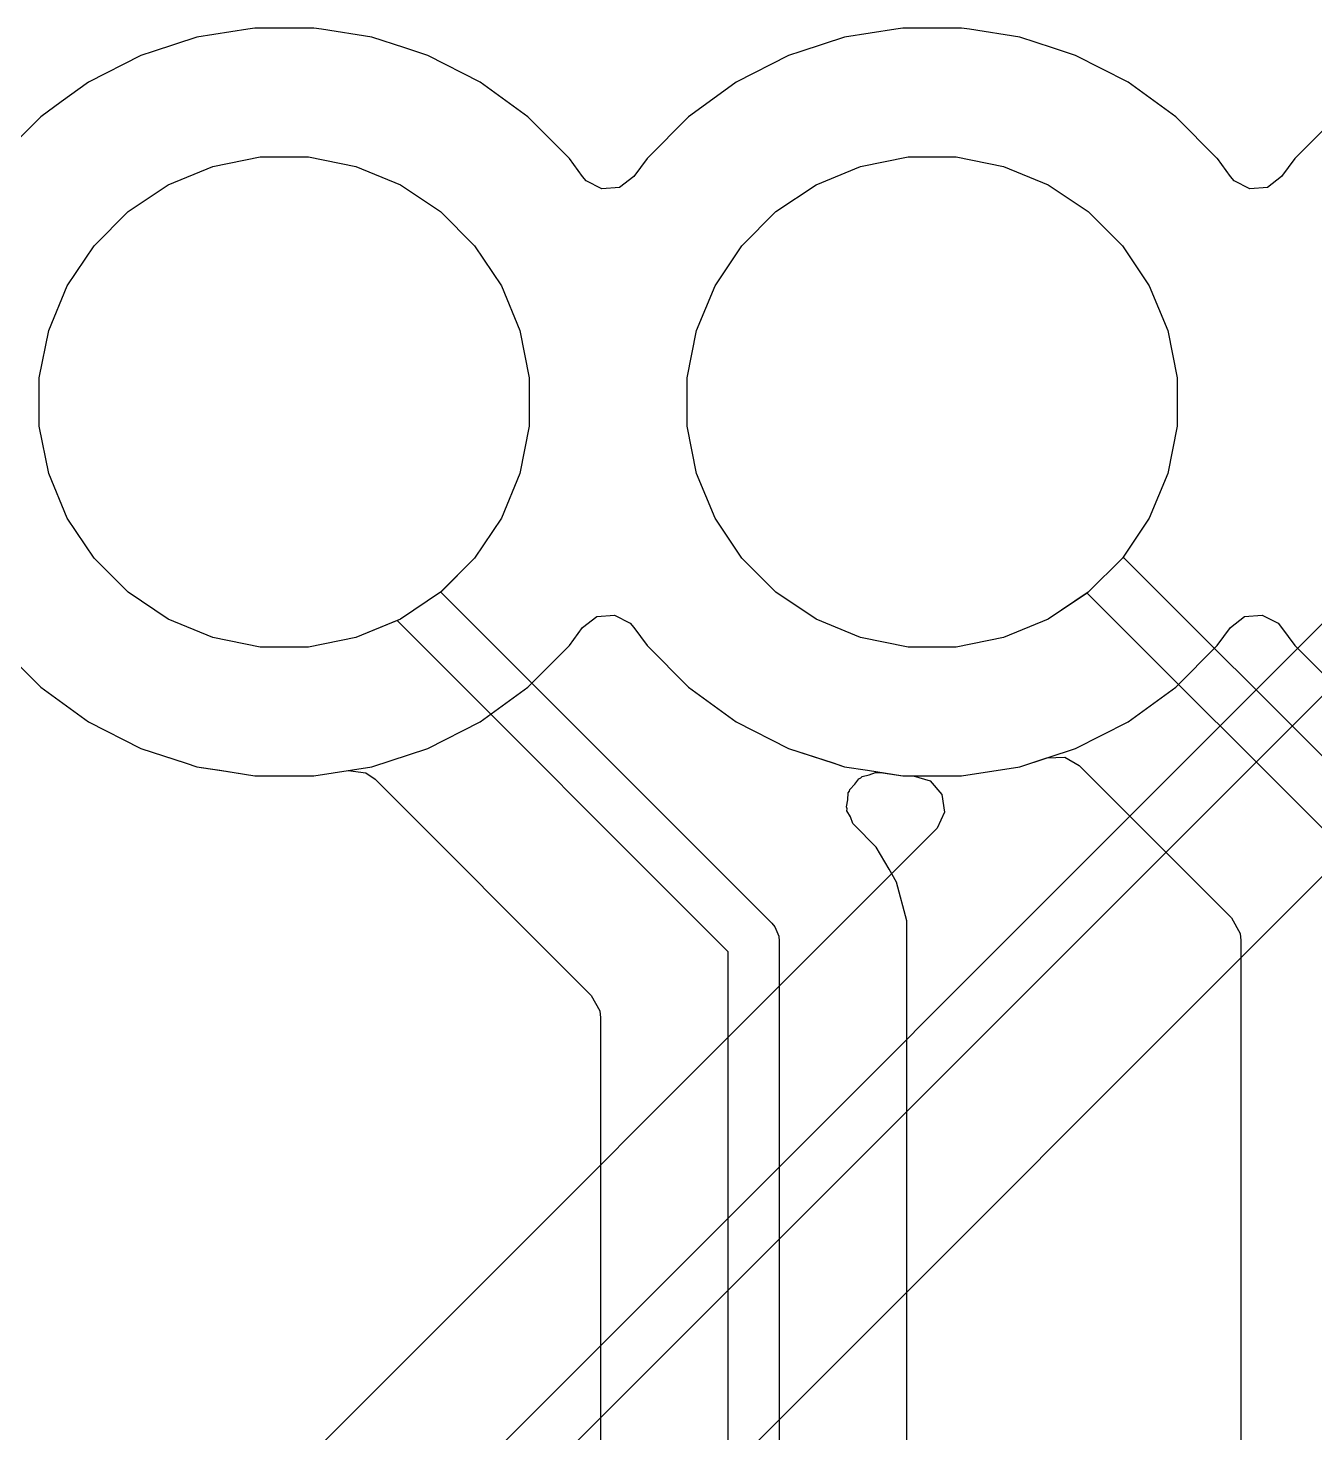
# Model space of a CAD drawing. Header units: inches. Extents: x 6.57 to 9.79, y -8.72 to -3.17.
# Drawn here: x 7.9392 to 8.1378, y -5.3866 to -5.1698 of the extents above; entities that cross this region are included whole.
import ezdxf

# ---------------------------------------------------------------- set-up
doc = ezdxf.new("R2010")
doc.units = ezdxf.units.IN
doc.header["$MEASUREMENT"] = 0
doc.layers.add('In2.Cu', color=33, linetype='CONTINUOUS', true_color=0xce7d2c)

msp = doc.modelspace()

# ---------------------------------------------------------------- linework, layer by layer
at = {"layer": 'In2.Cu', "linetype": 'CONTINUOUS'}
for p, q in [((7.9731, -5.16997), (7.96521, -5.17122)), ((7.9731, -5.16997), (7.96521, -5.17122)), ((7.9731, -5.16997), (7.96521, -5.17122)), ((7.9731, -5.16997), (7.96521, -5.17122)), ((7.97418, -5.1698), (7.9731, -5.16997)), ((7.97418, -5.1698), (7.9731, -5.16997)), ((7.97418, -5.1698), (7.9731, -5.16997)), ((7.97418, -5.1698), (7.9731, -5.16997)), ((7.98326, -5.1698), (7.97418, -5.1698)), ((7.98326, -5.1698), (7.97418, -5.1698)), ((7.98326, -5.1698), (7.97418, -5.1698)), ((7.98326, -5.1698), (7.97418, -5.1698)), ((7.98449, -5.16999), (7.98326, -5.1698)), ((7.98449, -5.16999), (7.98326, -5.1698)), ((7.98449, -5.16999), (7.98326, -5.1698)), ((7.98449, -5.16999), (7.98326, -5.1698)), ((7.99224, -5.17122), (7.98449, -5.16999)), ((7.99224, -5.17122), (7.98449, -5.16999)), ((7.99224, -5.17122), (7.98449, -5.16999)), ((7.99224, -5.17122), (7.98449, -5.16999)), ((8.0731, -5.16997), (8.06521, -5.17122)), ((8.0731, -5.16997), (8.06521, -5.17122)), ((8.0731, -5.16997), (8.06521, -5.17122)), ((8.0731, -5.16997), (8.06521, -5.17122)), ((8.07418, -5.1698), (8.0731, -5.16997)), ((8.07418, -5.1698), (8.0731, -5.16997)), ((8.07418, -5.1698), (8.0731, -5.16997)), ((8.07418, -5.1698), (8.0731, -5.16997)), ((8.08326, -5.1698), (8.07418, -5.1698)), ((8.08326, -5.1698), (8.07418, -5.1698)), ((8.08326, -5.1698), (8.07418, -5.1698)), ((8.08326, -5.1698), (8.07418, -5.1698)), ((8.08449, -5.16999), (8.08326, -5.1698)), ((8.08449, -5.16999), (8.08326, -5.1698)), ((8.08449, -5.16999), (8.08326, -5.1698)), ((8.08449, -5.16999), (8.08326, -5.1698)), ((8.09224, -5.17122), (8.08449, -5.16999)), ((8.09224, -5.17122), (8.08449, -5.16999)), ((8.09224, -5.17122), (8.08449, -5.16999)), ((8.09224, -5.17122), (8.08449, -5.16999)), ((7.96521, -5.17122), (7.95848, -5.17341)), ((7.96521, -5.17122), (7.95848, -5.17341)), ((7.96521, -5.17122), (7.95848, -5.17341)), ((7.96521, -5.17122), (7.95848, -5.17341)), ((7.99732, -5.17287), (7.99224, -5.17122)), ((7.99732, -5.17287), (7.99224, -5.17122)), ((7.99732, -5.17287), (7.99224, -5.17122)), ((7.99732, -5.17287), (7.99224, -5.17122)), ((8.00087, -5.17403), (7.99732, -5.17287)), ((8.00087, -5.17403), (7.99732, -5.17287)), ((8.00087, -5.17403), (7.99732, -5.17287)), ((8.00087, -5.17403), (7.99732, -5.17287)), ((8.06521, -5.17122), (8.05848, -5.17341)), ((8.06521, -5.17122), (8.05848, -5.17341)), ((8.06521, -5.17122), (8.05848, -5.17341)), ((8.06521, -5.17122), (8.05848, -5.17341)), ((8.09732, -5.17287), (8.09224, -5.17122)), ((8.09732, -5.17287), (8.09224, -5.17122)), ((8.09732, -5.17287), (8.09224, -5.17122)), ((8.09732, -5.17287), (8.09224, -5.17122)), ((8.10087, -5.17403), (8.09732, -5.17287)), ((8.10087, -5.17403), (8.09732, -5.17287)), ((8.10087, -5.17403), (8.09732, -5.17287)), ((8.10087, -5.17403), (8.09732, -5.17287)), ((7.95657, -5.17403), (7.94848, -5.17815)), ((7.95657, -5.17403), (7.94848, -5.17815)), ((7.95657, -5.17403), (7.94848, -5.17815)), ((7.95657, -5.17403), (7.94848, -5.17815)), ((7.95848, -5.17341), (7.95657, -5.17403)), ((7.95848, -5.17341), (7.95657, -5.17403)), ((7.95848, -5.17341), (7.95657, -5.17403)), ((7.95848, -5.17341), (7.95657, -5.17403)), ((7.95657, -5.17403), (7.95657, -5.17403)), ((7.95657, -5.17403), (7.95657, -5.17403)), ((7.95657, -5.17403), (7.95657, -5.17403)), ((7.95657, -5.17403), (7.95657, -5.17403)), ((7.95657, -5.17403), (7.95657, -5.17403)), ((7.95657, -5.17403), (7.95657, -5.17403)), ((7.95657, -5.17403), (7.95657, -5.17403)), ((7.95657, -5.17403), (7.95657, -5.17403)), ((8.00897, -5.17815), (8.00087, -5.17403)), ((8.00897, -5.17815), (8.00087, -5.17403)), ((8.00897, -5.17815), (8.00087, -5.17403)), ((8.00897, -5.17815), (8.00087, -5.17403)), ((8.05657, -5.17403), (8.04848, -5.17815)), ((8.05657, -5.17403), (8.04848, -5.17815)), ((8.05657, -5.17403), (8.04848, -5.17815)), ((8.05657, -5.17403), (8.04848, -5.17815)), ((8.05848, -5.17341), (8.05657, -5.17403)), ((8.05848, -5.17341), (8.05657, -5.17403)), ((8.05848, -5.17341), (8.05657, -5.17403)), ((8.05848, -5.17341), (8.05657, -5.17403)), ((8.05657, -5.17403), (8.05657, -5.17403)), ((8.05657, -5.17403), (8.05657, -5.17403)), ((8.05657, -5.17403), (8.05657, -5.17403)), ((8.05657, -5.17403), (8.05657, -5.17403)), ((8.05657, -5.17403), (8.05657, -5.17403)), ((8.05657, -5.17403), (8.05657, -5.17403)), ((8.05657, -5.17403), (8.05657, -5.17403)), ((8.05657, -5.17403), (8.05657, -5.17403)), ((8.10897, -5.17815), (8.10087, -5.17403)), ((8.10897, -5.17815), (8.10087, -5.17403)), ((8.10897, -5.17815), (8.10087, -5.17403)), ((8.10897, -5.17815), (8.10087, -5.17403)), ((7.94848, -5.17815), (7.94429, -5.1812)), ((7.94848, -5.17815), (7.94429, -5.1812)), ((7.94848, -5.17815), (7.94429, -5.1812)), ((7.94848, -5.17815), (7.94429, -5.1812)), ((8.01632, -5.18349), (8.00897, -5.17815)), ((8.01632, -5.18349), (8.00897, -5.17815)), ((8.01632, -5.18349), (8.00897, -5.17815)), ((8.01632, -5.18349), (8.00897, -5.17815)), ((8.04848, -5.17815), (8.04429, -5.1812)), ((8.04848, -5.17815), (8.04429, -5.1812)), ((8.04848, -5.17815), (8.04429, -5.1812)), ((8.04848, -5.17815), (8.04429, -5.1812)), ((8.11632, -5.18349), (8.10897, -5.17815)), ((8.11632, -5.18349), (8.10897, -5.17815)), ((8.11632, -5.18349), (8.10897, -5.17815)), ((8.11632, -5.18349), (8.10897, -5.17815)), ((7.94429, -5.1812), (7.94113, -5.18349)), ((7.94429, -5.1812), (7.94113, -5.18349)), ((7.94429, -5.1812), (7.94113, -5.18349)), ((7.94429, -5.1812), (7.94113, -5.18349)), ((8.04429, -5.1812), (8.04113, -5.18349)), ((8.04429, -5.1812), (8.04113, -5.18349)), ((8.04429, -5.1812), (8.04113, -5.18349)), ((8.04429, -5.1812), (8.04113, -5.18349)), ((7.94113, -5.18349), (7.93471, -5.18991)), ((7.94113, -5.18349), (7.93471, -5.18991)), ((7.94113, -5.18349), (7.93471, -5.18991)), ((7.94113, -5.18349), (7.93471, -5.18991)), ((7.94113, -5.18349), (7.94113, -5.18349)), ((7.94113, -5.18349), (7.94113, -5.18349)), ((7.94113, -5.18349), (7.94113, -5.18349)), ((7.94113, -5.18349), (7.94113, -5.18349)), ((7.94113, -5.18349), (7.94113, -5.18349)), ((7.94113, -5.18349), (7.94113, -5.18349)), ((7.94113, -5.18349), (7.94113, -5.18349)), ((7.94113, -5.18349), (7.94113, -5.18349)), ((8.02274, -5.18991), (8.01632, -5.18349)), ((8.02274, -5.18991), (8.01632, -5.18349)), ((8.02274, -5.18991), (8.01632, -5.18349)), ((8.02274, -5.18991), (8.01632, -5.18349)), ((8.04113, -5.18349), (8.03471, -5.18991)), ((8.04113, -5.18349), (8.03471, -5.18991)), ((8.04113, -5.18349), (8.03471, -5.18991)), ((8.04113, -5.18349), (8.03471, -5.18991)), ((8.04113, -5.18349), (8.04113, -5.18349)), ((8.04113, -5.18349), (8.04113, -5.18349)), ((8.04113, -5.18349), (8.04113, -5.18349)), ((8.04113, -5.18349), (8.04113, -5.18349)), ((8.04113, -5.18349), (8.04113, -5.18349)), ((8.04113, -5.18349), (8.04113, -5.18349)), ((8.04113, -5.18349), (8.04113, -5.18349)), ((8.04113, -5.18349), (8.04113, -5.18349)), ((8.12274, -5.18991), (8.11632, -5.18349)), ((8.12274, -5.18991), (8.11632, -5.18349)), ((8.12274, -5.18991), (8.11632, -5.18349)), ((8.12274, -5.18991), (8.11632, -5.18349)), ((8.14113, -5.18349), (8.13471, -5.18991)), ((8.14113, -5.18349), (8.13471, -5.18991)), ((8.14113, -5.18349), (8.13471, -5.18991)), ((8.14113, -5.18349), (8.13471, -5.18991)), ((7.96769, -5.19114), (7.975, -5.18969)), ((7.96769, -5.19114), (7.975, -5.18969)), ((7.96769, -5.19114), (7.975, -5.18969)), ((7.96769, -5.19114), (7.975, -5.18969)), ((7.975, -5.18969), (7.98245, -5.18969)), ((7.975, -5.18969), (7.98245, -5.18969)), ((7.975, -5.18969), (7.98245, -5.18969)), ((7.975, -5.18969), (7.98245, -5.18969)), ((7.98245, -5.18969), (7.98975, -5.19114)), ((7.98245, -5.18969), (7.98975, -5.19114)), ((7.98245, -5.18969), (7.98975, -5.19114)), ((7.98245, -5.18969), (7.98975, -5.19114)), ((8.02275, -5.18993), (8.02274, -5.18991)), ((8.02275, -5.18993), (8.02274, -5.18991)), ((8.02275, -5.18993), (8.02274, -5.18991)), ((8.02275, -5.18993), (8.02274, -5.18991)), ((8.02477, -5.19271), (8.02275, -5.18993)), ((8.02477, -5.19271), (8.02275, -5.18993)), ((8.02477, -5.19271), (8.02275, -5.18993)), ((8.02477, -5.19271), (8.02275, -5.18993)), ((8.03471, -5.18991), (8.03267, -5.19271)), ((8.03471, -5.18991), (8.03267, -5.19271)), ((8.03471, -5.18991), (8.03267, -5.19271)), ((8.03471, -5.18991), (8.03267, -5.19271)), ((8.06769, -5.19114), (8.075, -5.18969)), ((8.06769, -5.19114), (8.075, -5.18969)), ((8.06769, -5.19114), (8.075, -5.18969)), ((8.06769, -5.19114), (8.075, -5.18969)), ((8.075, -5.18969), (8.08245, -5.18969)), ((8.075, -5.18969), (8.08245, -5.18969)), ((8.075, -5.18969), (8.08245, -5.18969)), ((8.075, -5.18969), (8.08245, -5.18969)), ((8.08245, -5.18969), (8.08975, -5.19114)), ((8.08245, -5.18969), (8.08975, -5.19114)), ((8.08245, -5.18969), (8.08975, -5.19114)), ((8.08245, -5.18969), (8.08975, -5.19114)), ((8.12275, -5.18993), (8.12274, -5.18991)), ((8.12275, -5.18993), (8.12274, -5.18991)), ((8.12275, -5.18993), (8.12274, -5.18991)), ((8.12275, -5.18993), (8.12274, -5.18991)), ((8.12477, -5.19271), (8.12275, -5.18993)), ((8.12477, -5.19271), (8.12275, -5.18993)), ((8.12477, -5.19271), (8.12275, -5.18993)), ((8.12477, -5.19271), (8.12275, -5.18993)), ((8.13471, -5.18991), (8.13267, -5.19271)), ((8.13471, -5.18991), (8.13267, -5.19271)), ((8.13471, -5.18991), (8.13267, -5.19271)), ((8.13471, -5.18991), (8.13267, -5.19271)), ((7.96081, -5.19399), (7.96769, -5.19114)), ((7.96081, -5.19399), (7.96769, -5.19114)), ((7.96081, -5.19399), (7.96769, -5.19114)), ((7.96081, -5.19399), (7.96769, -5.19114)), ((7.98975, -5.19114), (7.99664, -5.19399)), ((7.98975, -5.19114), (7.99664, -5.19399)), ((7.98975, -5.19114), (7.99664, -5.19399)), ((7.98975, -5.19114), (7.99664, -5.19399)), ((8.06081, -5.19399), (8.06769, -5.19114)), ((8.06081, -5.19399), (8.06769, -5.19114)), ((8.06081, -5.19399), (8.06769, -5.19114)), ((8.06081, -5.19399), (8.06769, -5.19114)), ((8.08975, -5.19114), (8.09664, -5.19399)), ((8.08975, -5.19114), (8.09664, -5.19399)), ((8.08975, -5.19114), (8.09664, -5.19399)), ((8.08975, -5.19114), (8.09664, -5.19399)), ((7.95462, -5.19813), (7.96081, -5.19399)), ((7.95462, -5.19813), (7.96081, -5.19399)), ((7.95462, -5.19813), (7.96081, -5.19399)), ((7.95462, -5.19813), (7.96081, -5.19399)), ((7.99664, -5.19399), (8.00283, -5.19813)), ((7.99664, -5.19399), (8.00283, -5.19813)), ((7.99664, -5.19399), (8.00283, -5.19813)), ((7.99664, -5.19399), (8.00283, -5.19813)), ((8.02532, -5.19335), (8.02477, -5.19271)), ((8.02532, -5.19335), (8.02477, -5.19271)), ((8.02532, -5.19335), (8.02477, -5.19271)), ((8.02532, -5.19335), (8.02477, -5.19271)), ((8.02775, -5.19463), (8.02532, -5.19335)), ((8.02775, -5.19463), (8.02532, -5.19335)), ((8.02775, -5.19463), (8.02532, -5.19335)), ((8.02775, -5.19463), (8.02532, -5.19335)), ((8.03049, -5.19439), (8.02775, -5.19463)), ((8.03049, -5.19439), (8.02775, -5.19463)), ((8.03049, -5.19439), (8.02775, -5.19463)), ((8.03049, -5.19439), (8.02775, -5.19463)), ((8.03267, -5.19271), (8.03049, -5.19439)), ((8.03267, -5.19271), (8.03049, -5.19439)), ((8.03267, -5.19271), (8.03049, -5.19439)), ((8.03267, -5.19271), (8.03049, -5.19439)), ((8.05462, -5.19813), (8.06081, -5.19399)), ((8.05462, -5.19813), (8.06081, -5.19399)), ((8.05462, -5.19813), (8.06081, -5.19399)), ((8.05462, -5.19813), (8.06081, -5.19399)), ((8.09664, -5.19399), (8.10283, -5.19813)), ((8.09664, -5.19399), (8.10283, -5.19813)), ((8.09664, -5.19399), (8.10283, -5.19813)), ((8.09664, -5.19399), (8.10283, -5.19813)), ((8.12532, -5.19335), (8.12477, -5.19271)), ((8.12532, -5.19335), (8.12477, -5.19271)), ((8.12532, -5.19335), (8.12477, -5.19271)), ((8.12532, -5.19335), (8.12477, -5.19271)), ((8.12775, -5.19463), (8.12532, -5.19335)), ((8.12775, -5.19463), (8.12532, -5.19335)), ((8.12775, -5.19463), (8.12532, -5.19335)), ((8.12775, -5.19463), (8.12532, -5.19335)), ((8.13049, -5.19439), (8.12775, -5.19463)), ((8.13049, -5.19439), (8.12775, -5.19463)), ((8.13049, -5.19439), (8.12775, -5.19463)), ((8.13049, -5.19439), (8.12775, -5.19463)), ((8.13267, -5.19271), (8.13049, -5.19439)), ((8.13267, -5.19271), (8.13049, -5.19439)), ((8.13267, -5.19271), (8.13049, -5.19439)), ((8.13267, -5.19271), (8.13049, -5.19439)), ((7.94935, -5.2034), (7.95462, -5.19813)), ((7.94935, -5.2034), (7.95462, -5.19813)), ((7.94935, -5.2034), (7.95462, -5.19813)), ((7.94935, -5.2034), (7.95462, -5.19813)), ((8.00283, -5.19813), (8.0081, -5.2034)), ((8.00283, -5.19813), (8.0081, -5.2034)), ((8.00283, -5.19813), (8.0081, -5.2034)), ((8.00283, -5.19813), (8.0081, -5.2034)), ((8.04935, -5.2034), (8.05462, -5.19813)), ((8.04935, -5.2034), (8.05462, -5.19813)), ((8.04935, -5.2034), (8.05462, -5.19813)), ((8.04935, -5.2034), (8.05462, -5.19813)), ((8.10283, -5.19813), (8.1081, -5.2034)), ((8.10283, -5.19813), (8.1081, -5.2034)), ((8.10283, -5.19813), (8.1081, -5.2034)), ((8.10283, -5.19813), (8.1081, -5.2034)), ((7.94521, -5.20959), (7.94935, -5.2034)), ((7.94521, -5.20959), (7.94935, -5.2034)), ((7.94521, -5.20959), (7.94935, -5.2034)), ((7.94521, -5.20959), (7.94935, -5.2034)), ((8.0081, -5.2034), (8.01224, -5.20959)), ((8.0081, -5.2034), (8.01224, -5.20959)), ((8.0081, -5.2034), (8.01224, -5.20959)), ((8.0081, -5.2034), (8.01224, -5.20959)), ((8.04521, -5.20959), (8.04935, -5.2034)), ((8.04521, -5.20959), (8.04935, -5.2034)), ((8.04521, -5.20959), (8.04935, -5.2034)), ((8.04521, -5.20959), (8.04935, -5.2034)), ((8.1081, -5.2034), (8.11224, -5.20959)), ((8.1081, -5.2034), (8.11224, -5.20959)), ((8.1081, -5.2034), (8.11224, -5.20959)), ((8.1081, -5.2034), (8.11224, -5.20959)), ((7.94236, -5.21647), (7.94521, -5.20959)), ((7.94236, -5.21647), (7.94521, -5.20959)), ((7.94236, -5.21647), (7.94521, -5.20959)), ((7.94236, -5.21647), (7.94521, -5.20959)), ((8.01224, -5.20959), (8.01509, -5.21647)), ((8.01224, -5.20959), (8.01509, -5.21647)), ((8.01224, -5.20959), (8.01509, -5.21647)), ((8.01224, -5.20959), (8.01509, -5.21647)), ((8.04236, -5.21647), (8.04521, -5.20959)), ((8.04236, -5.21647), (8.04521, -5.20959)), ((8.04236, -5.21647), (8.04521, -5.20959)), ((8.04236, -5.21647), (8.04521, -5.20959)), ((8.11224, -5.20959), (8.11509, -5.21647)), ((8.11224, -5.20959), (8.11509, -5.21647)), ((8.11224, -5.20959), (8.11509, -5.21647)), ((8.11224, -5.20959), (8.11509, -5.21647)), ((7.94091, -5.22378), (7.94236, -5.21647)), ((7.94091, -5.22378), (7.94236, -5.21647)), ((7.94091, -5.22378), (7.94236, -5.21647)), ((7.94091, -5.22378), (7.94236, -5.21647)), ((8.01509, -5.21647), (8.01654, -5.22378)), ((8.01509, -5.21647), (8.01654, -5.22378)), ((8.01509, -5.21647), (8.01654, -5.22378)), ((8.01509, -5.21647), (8.01654, -5.22378)), ((8.04091, -5.22378), (8.04236, -5.21647)), ((8.04091, -5.22378), (8.04236, -5.21647)), ((8.04091, -5.22378), (8.04236, -5.21647)), ((8.04091, -5.22378), (8.04236, -5.21647)), ((8.11509, -5.21647), (8.11654, -5.22378)), ((8.11509, -5.21647), (8.11654, -5.22378)), ((8.11509, -5.21647), (8.11654, -5.22378)), ((8.11509, -5.21647), (8.11654, -5.22378)), ((7.94091, -5.23123), (7.94091, -5.22378)), ((7.94091, -5.23123), (7.94091, -5.22378)), ((7.94091, -5.23123), (7.94091, -5.22378)), ((7.94091, -5.23123), (7.94091, -5.22378)), ((8.01654, -5.22378), (8.01654, -5.23123)), ((8.01654, -5.22378), (8.01654, -5.23123)), ((8.01654, -5.22378), (8.01654, -5.23123)), ((8.01654, -5.22378), (8.01654, -5.23123)), ((8.04091, -5.23123), (8.04091, -5.22378)), ((8.04091, -5.23123), (8.04091, -5.22378)), ((8.04091, -5.23123), (8.04091, -5.22378)), ((8.04091, -5.23123), (8.04091, -5.22378)), ((8.11654, -5.22378), (8.11654, -5.23123)), ((8.11654, -5.22378), (8.11654, -5.23123)), ((8.11654, -5.22378), (8.11654, -5.23123)), ((8.11654, -5.22378), (8.11654, -5.23123)), ((7.94236, -5.23854), (7.94091, -5.23123)), ((7.94236, -5.23854), (7.94091, -5.23123)), ((7.94236, -5.23854), (7.94091, -5.23123)), ((7.94236, -5.23854), (7.94091, -5.23123)), ((8.01654, -5.23123), (8.01509, -5.23854)), ((8.01654, -5.23123), (8.01509, -5.23854)), ((8.01654, -5.23123), (8.01509, -5.23854)), ((8.01654, -5.23123), (8.01509, -5.23854)), ((8.04236, -5.23854), (8.04091, -5.23123)), ((8.04236, -5.23854), (8.04091, -5.23123)), ((8.04236, -5.23854), (8.04091, -5.23123)), ((8.04236, -5.23854), (8.04091, -5.23123)), ((8.11654, -5.23123), (8.11509, -5.23854)), ((8.11654, -5.23123), (8.11509, -5.23854)), ((8.11654, -5.23123), (8.11509, -5.23854)), ((8.11654, -5.23123), (8.11509, -5.23854)), ((7.94521, -5.24542), (7.94236, -5.23854)), ((7.94521, -5.24542), (7.94236, -5.23854)), ((7.94521, -5.24542), (7.94236, -5.23854)), ((7.94521, -5.24542), (7.94236, -5.23854)), ((8.01509, -5.23854), (8.01224, -5.24542)), ((8.01509, -5.23854), (8.01224, -5.24542)), ((8.01509, -5.23854), (8.01224, -5.24542)), ((8.01509, -5.23854), (8.01224, -5.24542)), ((8.04521, -5.24542), (8.04236, -5.23854)), ((8.04521, -5.24542), (8.04236, -5.23854)), ((8.04521, -5.24542), (8.04236, -5.23854)), ((8.04521, -5.24542), (8.04236, -5.23854)), ((8.11509, -5.23854), (8.11224, -5.24542)), ((8.11509, -5.23854), (8.11224, -5.24542)), ((8.11509, -5.23854), (8.11224, -5.24542)), ((8.11509, -5.23854), (8.11224, -5.24542)), ((7.94935, -5.25161), (7.94521, -5.24542)), ((7.94935, -5.25161), (7.94521, -5.24542)), ((7.94935, -5.25161), (7.94521, -5.24542)), ((7.94935, -5.25161), (7.94521, -5.24542)), ((8.01224, -5.24542), (8.0081, -5.25161)), ((8.01224, -5.24542), (8.0081, -5.25161)), ((8.01224, -5.24542), (8.0081, -5.25161)), ((8.01224, -5.24542), (8.0081, -5.25161)), ((8.04935, -5.25161), (8.04521, -5.24542)), ((8.04935, -5.25161), (8.04521, -5.24542)), ((8.04935, -5.25161), (8.04521, -5.24542)), ((8.04935, -5.25161), (8.04521, -5.24542)), ((8.11224, -5.24542), (8.1081, -5.25161)), ((8.11224, -5.24542), (8.1081, -5.25161)), ((8.11224, -5.24542), (8.1081, -5.25161)), ((8.11224, -5.24542), (8.10822, -5.25143)), ((7.95462, -5.25688), (7.94935, -5.25161)), ((7.95462, -5.25688), (7.94935, -5.25161)), ((7.95462, -5.25688), (7.94935, -5.25161)), ((7.95462, -5.25688), (7.94935, -5.25161)), ((7.98934, -5.41132), (8.14923, -5.25143)), ((8.0081, -5.25161), (8.00283, -5.25688)), ((8.0081, -5.25161), (8.00283, -5.25688)), ((8.0081, -5.25161), (8.00283, -5.25688)), ((8.0081, -5.25161), (8.00287, -5.25684)), ((8.05462, -5.25688), (8.04935, -5.25161)), ((8.05462, -5.25688), (8.04935, -5.25161)), ((8.05462, -5.25688), (8.04935, -5.25161)), ((8.05462, -5.25688), (8.04935, -5.25161)), ((8.1081, -5.25161), (8.10283, -5.25688)), ((8.1081, -5.25161), (8.10283, -5.25688)), ((8.1081, -5.25161), (8.10283, -5.25688)), ((8.10822, -5.25143), (8.15278, -5.296)), ((7.96081, -5.26102), (7.95462, -5.25688)), ((7.96081, -5.26102), (7.95462, -5.25688)), ((7.96081, -5.26102), (7.95462, -5.25688)), ((7.96081, -5.26102), (7.95462, -5.25688)), ((8.1548, -5.257), (7.99606, -5.41573)), ((8.00283, -5.25688), (7.99664, -5.26102)), ((8.00283, -5.25688), (7.99664, -5.26102)), ((8.00283, -5.25688), (7.99664, -5.26102)), ((8.00287, -5.25684), (8.05396, -5.30793)), ((8.06081, -5.26102), (8.05462, -5.25688)), ((8.06081, -5.26102), (8.05462, -5.25688)), ((8.06081, -5.26102), (8.05462, -5.25688)), ((8.06081, -5.26102), (8.05462, -5.25688)), ((8.10283, -5.25688), (8.09664, -5.26102)), ((8.10283, -5.25688), (8.09664, -5.26102)), ((8.10283, -5.25688), (8.09664, -5.26102)), ((8.10265, -5.257), (8.09664, -5.26102)), ((8.14606, -5.30041), (8.10265, -5.257)), ((7.96769, -5.26387), (7.96081, -5.26102)), ((7.96769, -5.26387), (7.96081, -5.26102)), ((7.96769, -5.26387), (7.96081, -5.26102)), ((7.96769, -5.26387), (7.96081, -5.26102)), ((7.99664, -5.26102), (7.98975, -5.26387)), ((7.99664, -5.26102), (7.98975, -5.26387)), ((7.99664, -5.26102), (7.98975, -5.26387)), ((7.99613, -5.26123), (7.98975, -5.26387)), ((8.04724, -5.31235), (7.99613, -5.26123)), ((8.02477, -5.26229), (8.02695, -5.26062)), ((8.02477, -5.26229), (8.02695, -5.26062)), ((8.02477, -5.26229), (8.02695, -5.26062)), ((8.02695, -5.26062), (8.02969, -5.26038)), ((8.02695, -5.26062), (8.02969, -5.26038)), ((8.02695, -5.26062), (8.02969, -5.26038)), ((8.02969, -5.26038), (8.03213, -5.26166)), ((8.02969, -5.26038), (8.03213, -5.26166)), ((8.02969, -5.26038), (8.03213, -5.26166)), ((8.03213, -5.26166), (8.03267, -5.26229)), ((8.03213, -5.26166), (8.03267, -5.26229)), ((8.03213, -5.26166), (8.03267, -5.26229)), ((8.06769, -5.26387), (8.06081, -5.26102)), ((8.06769, -5.26387), (8.06081, -5.26102)), ((8.06769, -5.26387), (8.06081, -5.26102)), ((8.06769, -5.26387), (8.06081, -5.26102)), ((8.09664, -5.26102), (8.08975, -5.26387)), ((8.09664, -5.26102), (8.08975, -5.26387)), ((8.09664, -5.26102), (8.08975, -5.26387)), ((8.09664, -5.26102), (8.08975, -5.26387)), ((8.12477, -5.26229), (8.12695, -5.26062)), ((8.12477, -5.26229), (8.12695, -5.26062)), ((8.12695, -5.26062), (8.12969, -5.26038)), ((8.12695, -5.26062), (8.12969, -5.26038)), ((8.12969, -5.26038), (8.13213, -5.26166)), ((8.12969, -5.26038), (8.13213, -5.26166)), ((8.13213, -5.26166), (8.13267, -5.26229)), ((8.13213, -5.26166), (8.13267, -5.26229)), ((7.975, -5.26532), (7.96769, -5.26387)), ((7.975, -5.26532), (7.96769, -5.26387)), ((7.975, -5.26532), (7.96769, -5.26387)), ((7.975, -5.26532), (7.96769, -5.26387)), ((7.98975, -5.26387), (7.98245, -5.26532)), ((7.98975, -5.26387), (7.98245, -5.26532)), ((7.98975, -5.26387), (7.98245, -5.26532)), ((7.98975, -5.26387), (7.98245, -5.26532)), ((8.02274, -5.2651), (8.02477, -5.26229)), ((8.02274, -5.2651), (8.02477, -5.26229)), ((8.02274, -5.2651), (8.02477, -5.26229)), ((8.03267, -5.26229), (8.03471, -5.2651)), ((8.03267, -5.26229), (8.03471, -5.2651)), ((8.03267, -5.26229), (8.03471, -5.2651)), ((8.075, -5.26532), (8.06769, -5.26387)), ((8.075, -5.26532), (8.06769, -5.26387)), ((8.075, -5.26532), (8.06769, -5.26387)), ((8.075, -5.26532), (8.06769, -5.26387)), ((8.08975, -5.26387), (8.08245, -5.26532)), ((8.08975, -5.26387), (8.08245, -5.26532)), ((8.08975, -5.26387), (8.08245, -5.26532)), ((8.08975, -5.26387), (8.08245, -5.26532)), ((8.12274, -5.2651), (8.12477, -5.26229)), ((8.12274, -5.2651), (8.12477, -5.26229)), ((8.13267, -5.26229), (8.13471, -5.2651)), ((8.13267, -5.26229), (8.13471, -5.2651)), ((7.93471, -5.2651), (7.94113, -5.27152)), ((7.93471, -5.2651), (7.94113, -5.27152)), ((7.93471, -5.2651), (7.94113, -5.27152)), ((7.93471, -5.2651), (7.94113, -5.27152)), ((7.98245, -5.26532), (7.975, -5.26532)), ((7.98245, -5.26532), (7.975, -5.26532)), ((7.98245, -5.26532), (7.975, -5.26532)), ((7.98245, -5.26532), (7.975, -5.26532)), ((8.01632, -5.27152), (8.02274, -5.2651)), ((8.01632, -5.27152), (8.02274, -5.2651)), ((8.01632, -5.27152), (8.02274, -5.2651)), ((8.03471, -5.2651), (8.04113, -5.27152)), ((8.03471, -5.2651), (8.04113, -5.27152)), ((8.03471, -5.2651), (8.04113, -5.27152)), ((8.08245, -5.26532), (8.075, -5.26532)), ((8.08245, -5.26532), (8.075, -5.26532)), ((8.08245, -5.26532), (8.075, -5.26532)), ((8.08245, -5.26532), (8.075, -5.26532)), ((8.11632, -5.27152), (8.12274, -5.2651)), ((8.11632, -5.27152), (8.12274, -5.2651)), ((8.13471, -5.2651), (8.14113, -5.27152)), ((8.13471, -5.2651), (8.14113, -5.27152)), ((7.94113, -5.27152), (7.94848, -5.27686)), ((7.94113, -5.27152), (7.94848, -5.27686)), ((7.94113, -5.27152), (7.94848, -5.27686)), ((7.94113, -5.27152), (7.94848, -5.27686)), ((8.00897, -5.27686), (8.01632, -5.27152)), ((8.00897, -5.27686), (8.01632, -5.27152)), ((8.00897, -5.27686), (8.01632, -5.27152)), ((8.04113, -5.27152), (8.04848, -5.27686)), ((8.04113, -5.27152), (8.04848, -5.27686)), ((8.04113, -5.27152), (8.04848, -5.27686)), ((8.10897, -5.27686), (8.11632, -5.27152)), ((8.10897, -5.27686), (8.11632, -5.27152)), ((7.94848, -5.27686), (7.95657, -5.28098)), ((7.94848, -5.27686), (7.95657, -5.28098)), ((7.94848, -5.27686), (7.95657, -5.28098)), ((7.94848, -5.27686), (7.95657, -5.28098)), ((8.00087, -5.28098), (8.00897, -5.27686)), ((8.00087, -5.28098), (8.00897, -5.27686)), ((8.00087, -5.28098), (8.00897, -5.27686)), ((8.04848, -5.27686), (8.05657, -5.28098)), ((8.04848, -5.27686), (8.05657, -5.28098)), ((8.04848, -5.27686), (8.05657, -5.28098)), ((8.10087, -5.28098), (8.10897, -5.27686)), ((8.10087, -5.28098), (8.10897, -5.27686)), ((7.95657, -5.28098), (7.96356, -5.28325)), ((7.95657, -5.28098), (7.96344, -5.28321)), ((7.95657, -5.28098), (7.96356, -5.28325)), ((7.95657, -5.28098), (7.96344, -5.28321)), ((7.99224, -5.28379), (8.00087, -5.28098)), ((7.99224, -5.28379), (8.00087, -5.28098)), ((7.99224, -5.28379), (8.00087, -5.28098)), ((8.05657, -5.28098), (8.06356, -5.28325)), ((8.05657, -5.28098), (8.06356, -5.28325)), ((8.05657, -5.28098), (8.06344, -5.28321)), ((8.09224, -5.28379), (8.10087, -5.28098)), ((8.09224, -5.28379), (8.10087, -5.28098)), ((7.96344, -5.28321), (7.96521, -5.28379)), ((7.96344, -5.28321), (7.96521, -5.28379)), ((7.96356, -5.28325), (7.96521, -5.28379)), ((7.96356, -5.28325), (7.96521, -5.28379)), ((8.0172, -5.42247), (8.15605, -5.28361)), ((8.06344, -5.28321), (8.06521, -5.28379)), ((8.06356, -5.28325), (8.06521, -5.28379)), ((8.06356, -5.28325), (8.06521, -5.28379)), ((8.09224, -5.28379), (8.09644, -5.28242)), ((8.09644, -5.28242), (8.09919, -5.28234)), ((8.09919, -5.28234), (8.1014, -5.28361)), ((8.1014, -5.28361), (8.12493, -5.30714)), ((7.96521, -5.28379), (7.96875, -5.28435)), ((7.96521, -5.28379), (7.9697, -5.2845)), ((7.96521, -5.28379), (7.96875, -5.28435)), ((7.96521, -5.28379), (7.96875, -5.28435)), ((7.96875, -5.28435), (7.97418, -5.28521)), ((7.96875, -5.28435), (7.97418, -5.28521)), ((7.96875, -5.28435), (7.97418, -5.28521)), ((7.9697, -5.2845), (7.97418, -5.28521)), ((7.97418, -5.28521), (7.97418, -5.28521)), ((7.97418, -5.28521), (7.98326, -5.28521)), ((7.97418, -5.28521), (7.97418, -5.28521)), ((7.97418, -5.28521), (7.98326, -5.28521)), ((7.97418, -5.28521), (7.97418, -5.28521)), ((7.97418, -5.28521), (7.98326, -5.28521)), ((7.97418, -5.28521), (7.97418, -5.28521)), ((7.97418, -5.28521), (7.98326, -5.28521)), ((7.98326, -5.28521), (7.99224, -5.28379)), ((7.98326, -5.28521), (7.99224, -5.28379)), ((7.98326, -5.28521), (7.99224, -5.28379)), ((7.98326, -5.28521), (7.98856, -5.28437)), ((7.98326, -5.28521), (7.98326, -5.28521)), ((7.98326, -5.28521), (7.98326, -5.28521)), ((7.98326, -5.28521), (7.98326, -5.28521)), ((7.98326, -5.28521), (7.98326, -5.28521)), ((7.98856, -5.28437), (7.99129, -5.28472)), ((7.99129, -5.28472), (7.99277, -5.28574)), ((7.99277, -5.28574), (8.02611, -5.31908)), ((8.06521, -5.28379), (8.06875, -5.28435)), ((8.06521, -5.28379), (8.06875, -5.28435)), ((8.06521, -5.28379), (8.06875, -5.28435)), ((8.06677, -5.28651), (8.06742, -5.28564)), ((8.06742, -5.28564), (8.06771, -5.28553)), ((8.06771, -5.28553), (8.06793, -5.28531)), ((8.06793, -5.28531), (8.06898, -5.28506)), ((8.06875, -5.28435), (8.07418, -5.28521)), ((8.06875, -5.28435), (8.07418, -5.28521)), ((8.06875, -5.28435), (8.07418, -5.28521)), ((8.06898, -5.28506), (8.07, -5.28468)), ((8.07, -5.28468), (8.07049, -5.2847)), ((8.07049, -5.2847), (8.0706, -5.28467)), ((8.0706, -5.28467), (8.07071, -5.28471)), ((8.07071, -5.28471), (8.07111, -5.28472)), ((8.07111, -5.28472), (8.07418, -5.28521)), ((8.07418, -5.28521), (8.07418, -5.28521)), ((8.07418, -5.28521), (8.08326, -5.28521)), ((8.07418, -5.28521), (8.07418, -5.28521)), ((8.07418, -5.28521), (8.08326, -5.28521)), ((8.07418, -5.28521), (8.07418, -5.28521)), ((8.07418, -5.28521), (8.08326, -5.28521)), ((8.07418, -5.28521), (8.07418, -5.28521)), ((8.07418, -5.28521), (8.0758, -5.28521)), ((8.0758, -5.28521), (8.07844, -5.28598)), ((8.08326, -5.28521), (8.09224, -5.28379)), ((8.08326, -5.28521), (8.09224, -5.28379)), ((8.08326, -5.28521), (8.09224, -5.28379)), ((8.08326, -5.28521), (8.08326, -5.28521)), ((8.08326, -5.28521), (8.08326, -5.28521)), ((8.08326, -5.28521), (8.08326, -5.28521)), ((8.0657, -5.28892), (8.06578, -5.28784)), ((8.06578, -5.28784), (8.06596, -5.28759)), ((8.06596, -5.28759), (8.06602, -5.28729)), ((8.06602, -5.28729), (8.06677, -5.28651)), ((8.07844, -5.28598), (8.08024, -5.28806)), ((8.06549, -5.28999), (8.0657, -5.28892)), ((8.0656, -5.29028), (8.06549, -5.28999)), ((8.08024, -5.28806), (8.08063, -5.29079)), ((8.06558, -5.29058), (8.0656, -5.29028)), ((8.0661, -5.29154), (8.06558, -5.29058)), ((8.0665, -5.29255), (8.0661, -5.29154)), ((8.08063, -5.29079), (8.07949, -5.29329)), ((8.07925, -5.29354), (7.97321, -5.39959)), ((8.06669, -5.29278), (8.0665, -5.29255)), ((8.0701, -5.2962), (8.06669, -5.29278)), ((8.07949, -5.29329), (8.07925, -5.29354)), ((8.07207, -5.29962), (8.0701, -5.2962)), ((8.07321, -5.30159), (8.07207, -5.29962)), ((8.07482, -5.3076), (8.07321, -5.30159)), ((8.12493, -5.30714), (8.12625, -5.30956)), ((8.05396, -5.30793), (8.05445, -5.30853)), ((8.05445, -5.30853), (8.05504, -5.30995)), ((8.07482, -5.31422), (8.07482, -5.3076)), ((8.07482, -5.3076), (8.07482, -5.3076)), ((8.12625, -5.30956), (8.12636, -5.3106)), ((8.05504, -5.30995), (8.05512, -5.31071)), ((8.05512, -5.31071), (8.05512, -6.67955)), ((8.12636, -5.3106), (8.12636, -6.70039)), ((8.04724, -6.68118), (8.04724, -5.31235)), ((8.07482, -6.66937), (8.07482, -5.31422)), ((8.07482, -5.31422), (8.07482, -5.31422)), ((8.02611, -5.31908), (8.02743, -5.32149)), ((8.02743, -5.32149), (8.02754, -5.32253)), ((8.02754, -5.32253), (8.02754, -6.67777))]:
    msp.add_line(p, q, dxfattribs=at)

doc.saveas('drawing.dxf')
